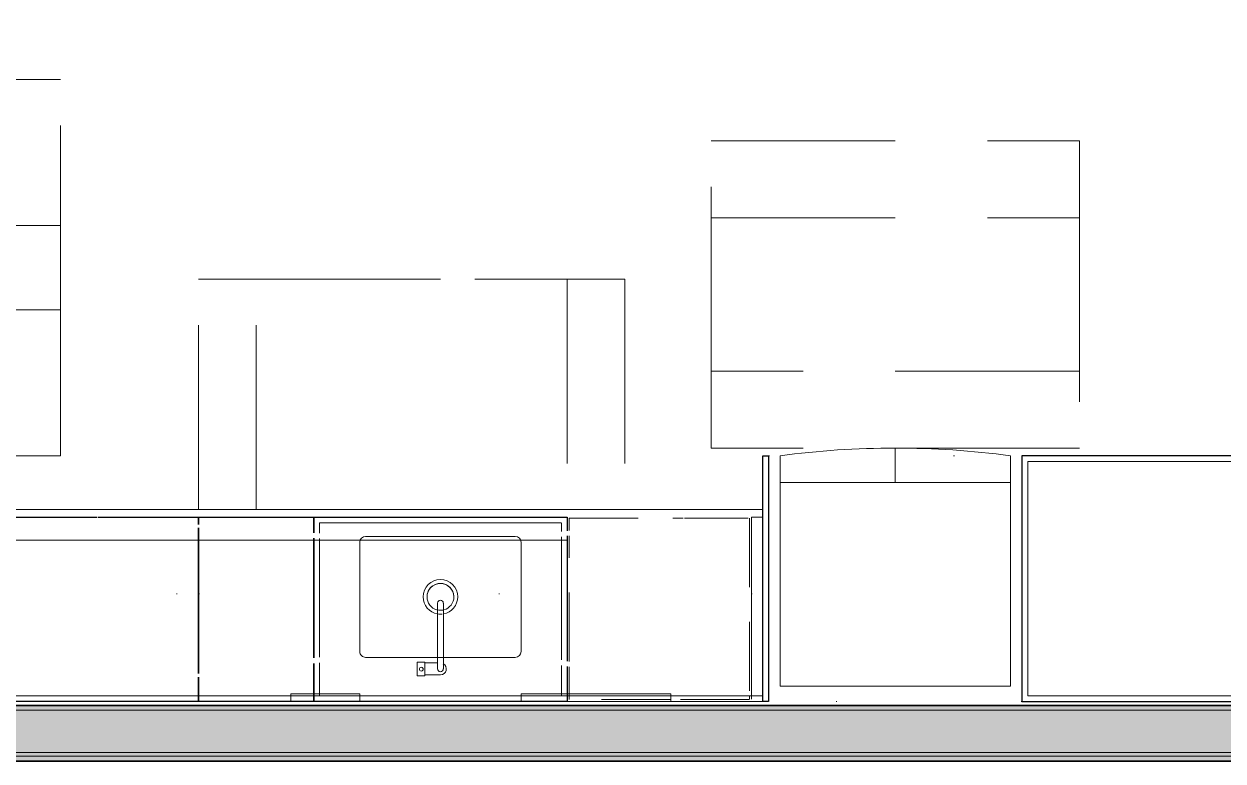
# Model space of a CAD drawing. Header units: inches. Extents: x 6 to 8416, y -388 to 6104.
# Drawn here: x 6130.8 to 6287, y 1568.9 to 1664.9 of the extents above; entities that cross this region are included whole.
import ezdxf

# ---------------------------------------------------------------- set-up
doc = ezdxf.new("R2010")
doc.units = ezdxf.units.IN
doc.header["$MEASUREMENT"] = 0
for name, pattern in [('Dash 1_16_', [48, 24, -24]), ('Dot 1_16_', [24, 0, -24]), ('Hidden 1_16_', [36, 24, -12]), ('Hidden 3_16_', [13.5, 9, -4.5])]:
    doc.linetypes.add(name, pattern=pattern)
for name, color, linetype, lineweight in [('A-GENM', 13, 'Continuous', 18), ('A-ROOM', 32, 'Continuous', 13), ('A-WALL', 113, 'Continuous', 25), ('A-WALL-PATT', 111, 'Continuous', 35), ('I-WALL', 2, 'Continuous', 25), ('P-SANR-FIXT', 6, 'Continuous', 18), ('Q-CASE', 31, 'Continuous', 18), ('Q-SPCQ', 91, 'Continuous', 18), ('Q-SPCQ-HDLN', 91, 'Hidden 3_16_', 9)]:
    doc.layers.add(name, color=color, linetype=linetype, lineweight=lineweight)

# ---------------------------------------------------------------- blocks, each defined once
blk = doc.blocks.new('GM KT - Type B_S3_revised- AM - Non-Recessed at Pantry - 30_-V906-LEVEL 3 - PLAN Copy 1 Copy 1')
at = {"layer": 'A-GENM', "lineweight": 9}
for p, q in [((-108, 0), (-120, 0)), ((-120, 0), (-120, -0.75)), ((-120, 0), (-108, 0)), ((-120, -0.75), (-120, 0)), ((-108, 0), (-120, 0)), ((-120, 0), (-108, 0)), ((-120, 0), (-120, -0.75)), ((-120, 0), (-120, -0.75)), ((-120, -0.75), (-120, -25)), ((-120, -25), (-120, -0.75)), ((-108, -0.75), (-120, -0.75)), ((-120, -0.75), (-108, -0.75)), ((-88.5, 0), (-108, 0)), ((-108, 0), (-88.5, 0)), ((-88.5, 0), (-108, 0)), ((-108, 0), (-88.5, 0)), ((-88.5, -0.75), (-108, -0.75)), ((-108, -0.75), (-88.5, -0.75)), ((-67.5, 0), (-88.5, 0)), ((-88.5, 0), (-67.5, 0)), ((-67.5, 0), (-88.5, 0)), ((-88.5, 0), (-67.5, 0)), ((-67.5, -0.75), (-88.5, -0.75)), ((-88.5, -0.75), (-67.5, -0.75)), ((-58.5, 0), (-67.5, 0)), ((-67.5, 0), (-58.5, 0)), ((-58.5, 0), (-67.5, 0)), ((-67.5, 0), (-58.5, 0)), ((-58.5, -0.75), (-67.5, -0.75)), ((-67.5, -0.75), (-58.5, -0.75)), ((-19.5, 0), (-58.5, 0)), ((-58.5, 0), (-19.5, 0)), ((22.5, 0), (-58.5, 0)), ((-58.5, 0), (22.5, 0)), ((22.5, -0.75), (-58.5, -0.75)), ((-58.5, -0.75), (22.5, -0.75)), ((-19.5, -0.75), (-19.5, 0)), ((-19.5, 0), (-19.5, -0.75)), ((-19.5, -25), (-19.5, -0.75)), ((-19.5, -0.75), (-19.5, -25)), ((22.5, 0), (10.5, 0)), ((10.5, 0), (10.5, -0.75)), ((10.5, 0), (22.5, 0)), ((10.5, -0.75), (10.5, 0)), ((10.5, -0.75), (10.5, -25)), ((10.5, -25), (10.5, -0.75)), ((27, 0), (22.5, 0)), ((22.5, 0), (27, 0)), ((27, 0), (22.5, 0)), ((22.5, 0), (27, 0)), ((27, -0.75), (22.5, -0.75)), ((22.5, -0.75), (27, -0.75)), ((27, -0.75), (27, 0)), ((27, 0), (27, -0.75)), ((27, -0.75), (27, 0)), ((27, 0), (27, -0.75)), ((27, -1), (27, -0.75)), ((27, -0.75), (27, -1)), ((27, -22.5), (27, -1)), ((27, -1), (27, -22.5)), ((-87.75, -5.75), (-78.38, -5.75)), ((-78.38, -5.75), (-87.75, -5.75)), ((-78.38, -5.75), (-77.69, -5.75)), ((-77.69, -5.75), (-78.38, -5.75)), ((-77.62, -5.75), (-68.25, -5.75)), ((-68.25, -5.75), (-77.62, -5.75)), ((-88.5, -20.75), (-88.5, -6.5)), ((-88.5, -6.5), (-88.5, -20.75)), ((-67.5, -6.5), (-67.5, -20.75)), ((-67.5, -20.75), (-67.5, -6.5)), ((-68.25, -21.5), (-87.75, -21.5)), ((-87.75, -21.5), (-68.25, -21.5)), ((27, -25), (27, -22.5)), ((27, -22.5), (27, -25)), ((-120, -25), (-19.5, -25)), ((-19.5, -25), (-120, -25)), ((10.5, -25), (26, -25)), ((26, -25), (10.5, -25)), ((26, -25), (27, -25)), ((27, -25), (26, -25))]:
    blk.add_line(p, q, dxfattribs=at)
for centre, start, end in [((-87.75, -6.5), 90, 180), ((-87.75, -6.5), 90, 180), ((-68.25, -6.5), 360, 90), ((-68.25, -6.5), 360, 90), ((-87.75, -20.75), 180, 270), ((-87.75, -20.75), 180, 270), ((-68.25, -20.75), 270, 360), ((-68.25, -20.75), 270, 360)]:
    blk.add_arc(centre, 0.75, start, end, dxfattribs=at)
blk = doc.blocks.new('CW - LW - 4 Drawers - AM - 15_ W x 24_ D x H - 6_ Top Drawer-V907-LEVEL 3 - PLAN Copy 1 Copy 1')
at = {"layer": 'Q-CASE', "lineweight": 9}
for p, q in [((-21.76, 0), (-21.76, -0.75)), ((-21.76, -0.75), (-21.76, 0)), ((-21.76, 0), (-18.76, 0)), ((-18.76, 0), (-21.76, 0)), ((-18.76, 0), (-6.76, 0)), ((-6.76, 0), (-18.76, 0)), ((-6.76, 0), (-6.76, -0.75)), ((-6.76, -0.75), (-6.76, 0)), ((-21.76, 0), (-21.76, -0.75)), ((-21.76, -0.75), (-21.76, 0)), ((-21.76, 0), (-18.76, 0)), ((-18.76, 0), (-21.76, 0)), ((-21.76, -0.75), (-21.76, -1)), ((-21.76, -1), (-21.76, -0.75)), ((-21.76, -0.75), (-21.76, -1)), ((-21.76, -1), (-21.76, -0.75)), ((-21.76, -1), (-21.76, -4.95)), ((-21.76, -4.95), (-21.76, -1)), ((-21.76, -1), (-21.76, -4.95)), ((-21.76, -4.95), (-21.76, -1)), ((-18.76, 0), (-6.76, 0)), ((-6.76, 0), (-18.76, 0)), ((-6.76, 0), (-6.76, -0.75)), ((-6.76, -0.75), (-6.76, 0)), ((-6.76, -0.75), (-6.76, -3.18)), ((-6.76, -3.18), (-6.76, -0.75)), ((-6.76, -0.75), (-6.76, -3.18)), ((-6.76, -3.18), (-6.76, -0.75)), ((-6.76, -3.66), (-6.76, -21)), ((-6.76, -21), (-6.76, -3.66)), ((-6.76, -3.66), (-6.76, -22.61)), ((-6.76, -22.61), (-6.76, -3.66)), ((-21.76, -5.69), (-21.76, -21)), ((-21.76, -21), (-21.76, -5.69)), ((-21.76, -5.69), (-21.76, -21.28)), ((-21.76, -21.28), (-21.76, -5.69)), ((-6.76, -21), (-21.76, -21)), ((-6.76, -21), (-21.76, -21)), ((-21.76, -21.98), (-21.76, -24)), ((-21.76, -24), (-21.76, -21.98)), ((-6.76, -23.06), (-6.76, -24)), ((-6.76, -24), (-6.76, -23.06)), ((-6.76, -24), (-21.76, -24)), ((-6.76, -24), (-21.76, -24)), ((-21.76, -24), (-6.76, -24))]:
    blk.add_line(p, q, dxfattribs=at)
at = {"layer": 'Q-CASE', "lineweight": 25}
for p, q in [((-21.76, -0.75), (-21.76, 0)), ((-21.76, 0), (-18.76, 0)), ((-21.76, -1), (-21.76, -0.75)), ((-21.76, -4.95), (-21.76, -1)), ((-18.76, 0), (-6.76, 0)), ((-6.76, 0), (-6.76, -0.75)), ((-6.76, -0.75), (-6.76, -3.18)), ((-6.76, -3.66), (-6.76, -22.61)), ((-21.76, -21.28), (-21.76, -5.69)), ((-21.76, -24), (-21.76, -21.98)), ((-6.76, -23.06), (-6.76, -24)), ((-6.76, -24), (-21.76, -24))]:
    blk.add_line(p, q, dxfattribs=at)
blk = doc.blocks.new('CW - LW - Double Doors _ Apron - AM - 33_ W x 24_ D x H - 6_ Apron-V908-LEVEL 3 - PLAN Copy 1 Copy 1')
at = {"layer": 'Q-CASE', "lineweight": 9}
for p, q in [((-15.76, 0), (-15.76, -0.75)), ((-15.76, -0.75), (-15.76, 0)), ((-15.76, 0), (-9.76, 0)), ((-9.76, 0), (-15.76, 0)), ((-9.76, 0), (11.24, 0)), ((11.24, 0), (-9.76, 0)), ((11.24, 0), (17.24, 0)), ((17.24, 0), (11.24, 0)), ((17.24, 0), (17.24, -0.75)), ((17.24, -0.75), (17.24, 0)), ((-15.76, 0), (-15.76, -0.75)), ((-15.76, -0.75), (-15.76, 0)), ((-15.76, 0), (-9.76, 0)), ((-9.76, 0), (-15.76, 0)), ((-15.76, -0.75), (-15.76, -1)), ((-15.76, -1), (-15.76, -0.75)), ((-15.76, -0.75), (-15.76, -1)), ((-15.76, -1), (-15.76, -0.75)), ((-15.76, -1), (-15.76, -4.55)), ((-15.76, -4.55), (-15.76, -1)), ((-15.76, -1), (-15.76, -4.55)), ((-15.76, -4.55), (-15.76, -1)), ((-15.01, -0.75), (-9.76, -0.75)), ((-15.01, -1), (-15.01, -0.75)), ((-9.76, -0.75), (-15.01, -0.75)), ((-15.01, -0.75), (-15.01, -1)), ((-15.01, -4.68), (-15.01, -1)), ((-15.01, -1), (-15.01, -4.68)), ((-9.76, 0), (11.24, 0)), ((11.24, 0), (-9.76, 0)), ((-9.76, -0.75), (11.24, -0.75)), ((11.24, -0.75), (-9.76, -0.75)), ((11.24, 0), (17.24, 0)), ((17.24, 0), (11.24, 0)), ((11.24, -0.75), (16.49, -0.75)), ((16.49, -0.75), (11.24, -0.75)), ((16.49, -0.75), (16.49, -1)), ((16.49, -1), (16.49, -0.75)), ((16.49, -1), (16.49, -5.04)), ((16.49, -5.04), (16.49, -1)), ((17.24, 0), (17.24, -0.75)), ((17.24, -0.75), (17.24, 0)), ((17.24, -0.75), (17.24, -1)), ((17.24, -1), (17.24, -0.75)), ((17.24, -0.75), (17.24, -1)), ((17.24, -1), (17.24, -0.75)), ((17.24, -1), (17.24, -4.95)), ((17.24, -4.95), (17.24, -1)), ((17.24, -1), (17.24, -4.95)), ((17.24, -4.95), (17.24, -1)), ((-15.76, -5.26), (-15.76, -21.56)), ((-15.76, -21.56), (-15.76, -5.26)), ((-15.76, -5.26), (-15.76, -21)), ((-15.76, -21), (-15.76, -5.26)), ((-15.01, -21.46), (-15.01, -5.42)), ((-15.01, -5.42), (-15.01, -21.46)), ((16.49, -5.79), (16.49, -21.21)), ((16.49, -21.21), (16.49, -5.79)), ((17.24, -5.69), (17.24, -21.28)), ((17.24, -21.28), (17.24, -5.69)), ((17.24, -5.69), (17.24, -21)), ((17.24, -21), (17.24, -5.69)), ((-9.71, -21), (-15.67, -21)), ((-9.71, -21), (-15.67, -21)), ((11.19, -21), (-9.71, -21)), ((11.19, -21), (-9.71, -21)), ((17.14, -21), (11.19, -21)), ((17.14, -21), (11.19, -21)), ((-15.76, -22.23), (-15.76, -24)), ((-15.76, -24), (-15.76, -22.23)), ((-15.01, -23.22), (-15.01, -22.15)), ((-15.01, -22.15), (-15.01, -23.22)), ((16.49, -23.25), (-15.01, -23.25)), ((-15.01, -23.25), (16.49, -23.25)), ((16.49, -21.93), (16.49, -23.25)), ((16.49, -23.25), (16.49, -21.93)), ((17.24, -21.98), (17.24, -24)), ((17.24, -24), (17.24, -21.98)), ((17.24, -24), (-15.76, -24)), ((17.24, -24), (-15.76, -24)), ((-15.76, -24), (17.24, -24))]:
    blk.add_line(p, q, dxfattribs=at)
at = {"layer": 'Q-CASE', "lineweight": 25}
for p, q in [((-15.76, -0.75), (-15.76, 0)), ((-15.76, 0), (-9.76, 0)), ((-15.76, -1), (-15.76, -0.75)), ((-15.76, -4.55), (-15.76, -1)), ((-9.76, 0), (11.24, 0)), ((11.24, 0), (17.24, 0)), ((17.24, 0), (17.24, -0.75)), ((17.24, -0.75), (17.24, -1)), ((17.24, -1), (17.24, -4.95)), ((-15.76, -21.56), (-15.76, -5.26)), ((17.24, -5.69), (17.24, -21.28)), ((-15.76, -24), (-15.76, -22.23)), ((17.24, -21.98), (17.24, -24)), ((17.24, -24), (-15.76, -24))]:
    blk.add_line(p, q, dxfattribs=at)
blk = doc.blocks.new('CW - LW - Filler - Toe Kick - AM - 1 1_2_ W x 24_ D x H-V909-LEVEL 3 - PLAN Copy 1 Copy 1')
at = {"layer": 'Q-CASE', "lineweight": 9}
for p, q in [((18.24, 0), (18.24, -0.75)), ((18.24, -0.75), (18.24, 0)), ((18.24, 0), (19.74, 0)), ((19.74, 0), (18.24, 0)), ((18.24, 0), (19.74, 0)), ((18.24, -0.75), (18.24, -24)), ((18.24, -24), (18.24, -0.75)), ((19.74, -0.31), (19.74, -0.75)), ((19.74, -0.75), (19.74, -0.31)), ((19.74, -0.31), (19.74, -0.75)), ((19.74, -0.75), (19.74, -24)), ((19.74, -24), (19.74, -0.75)), ((19.74, -0.75), (19.74, -24)), ((18.24, -24), (19.74, -24)), ((19.74, -24), (18.24, -24)), ((18.24, -24), (19.74, -24)), ((18.24, -24), (19.74, -24))]:
    blk.add_line(p, q, dxfattribs=at)
blk = doc.blocks.new('CW - LW - Filler - AM - 0 3_4_ W x 32_ D x H-V198-LEVEL 3 - PLAN Copy 1 Copy 1')
at = {"layer": 'Q-CASE', "lineweight": 9}
for p, q in [((18.61, 0), (18.61, -32)), ((19.36, 0), (18.61, 0)), ((18.61, 0), (18.61, -32)), ((19.36, 0), (18.61, 0)), ((18.61, -32), (18.61, 0)), ((18.61, 0), (19.36, 0)), ((19.36, -0.75), (19.36, 0)), ((19.36, -32), (19.36, 0)), ((19.36, 0), (19.36, -0.75)), ((19.36, -24), (19.36, -0.75)), ((19.36, -0.75), (19.36, -24)), ((19.36, -25), (19.36, -24)), ((19.36, -24), (19.36, -25)), ((19.36, -32), (19.36, -25)), ((19.36, -25), (19.36, -32)), ((19.36, -32), (18.61, -32)), ((18.61, -32), (19.36, -32)), ((19.36, -32), (18.61, -32)), ((18.61, -32), (19.36, -32))]:
    blk.add_line(p, q, dxfattribs=at)
at = {"layer": 'Q-CASE', "lineweight": 25}
for p, q in [((18.61, -32), (18.61, 0)), ((18.61, 0), (19.36, 0)), ((19.36, 0), (19.36, -32)), ((19.36, -32), (18.61, -32))]:
    blk.add_line(p, q, dxfattribs=at)
blk = doc.blocks.new('CW - UP - Double Doors - AM - 33_ W x 32_ D x H-2223676-LEVEL 3 - PLAN Copy 1 Copy 1')
at = {"layer": 'Q-CASE', "linetype": 'Dot 1_16_', "lineweight": 9}
for p, q in [((-14.26, 0), (18.74, 0)), ((18.74, -32), (-14.26, -32))]:
    blk.add_line(p, q, dxfattribs=at)
blk = doc.blocks.new('CW - UP - Single Door - AM - 15_ W x 14_ D x H-5099638-LEVEL 3 - PLAN Copy 1 Copy 1')
at = {"layer": 'Q-CASE', "linetype": 'Dot 1_16_', "lineweight": 9}
for p, q in [((3.74, 0), (18.74, 0)), ((18.74, -14), (3.74, -14))]:
    blk.add_line(p, q, dxfattribs=at)
blk = doc.blocks.new('CW - UP - Single Door - AM - 24_ W x 14_ D x H-5099649-LEVEL 3 - PLAN Copy 1 Copy 1')
at = {"layer": 'Q-CASE', "linetype": 'Dot 1_16_', "lineweight": 9}
for p, q in [((-5.26, 0), (18.74, 0)), ((18.74, -14), (-5.26, -14))]:
    blk.add_line(p, q, dxfattribs=at)
blk = doc.blocks.new('CW - UP - Filler - AM - 1 1_2_ W x 14_ D x H-2223693-LEVEL 3 - PLAN Copy 1 Copy 1')
at = {"layer": 'Q-CASE', "linetype": 'Dot 1_16_', "lineweight": 9}
for p, q in [((17.49, 0), (18.99, 0)), ((18.99, -14), (17.49, -14))]:
    blk.add_line(p, q, dxfattribs=at)
blk = doc.blocks.new('PL KT Sink-Single Bowl-Unit-AM - Under Mnt_ Cntr_Cntr_ 21_ L x 15 3_4_ W x 7 1_2_ D-V910-LEVEL 3 - PLAN Copy 1 Copy 1')
at = {"layer": 'P-SANR-FIXT', "lineweight": 9}
for radius, start, end in [(2.25, 99.683453, 180), (2.25, 99.683453, 180), (2.25, 80.316547, 96.1813645), (2.25, 90, 96.1813645), (2.25, 80.316547, 90), (2.25, 360, 80.316547), (2.25, 0, 80.316547), (1.75, 105, 180), (1.75, 105, 180), (1.75, 77.5498462, 99.5645611), (1.75, 90, 99.5645611), (1.75, 77.5498462, 90), (1.75, 0, 75), (1.75, 0, 75), (2.25, 180, 360), (2.25, 180, 360), (1.75, 180, 0), (1.75, 180, 194.3327062), (1.75, 194.3327062, 195), (1.75, 195, 345), (1.75, 345, 345.6672938), (1.75, 345.6672938, 360)]:
    blk.add_arc((0, -1.90625), radius, start, end, dxfattribs=at)
blk = doc.blocks.new('GM Outlet Zone-AM - GM Outlet Zone-AM-V911-LEVEL 3 - PLAN Copy 1 Copy 1')
at = {"layer": 'A-GENM', "linetype": 'Dash 1_16_', "lineweight": 9}
for p, q in [((-9.75, 0), (9.75, 0)), ((9.75, 0), (-9.75, 0)), ((-9.75, -0.75), (-9.75, 0)), ((-9.75, 0), (-9.75, -1)), ((-9.75, -1), (-9.75, -0.75)), ((-9.75, -1), (9.75, -1)), ((9.75, -1), (-9.75, -1)), ((9.75, 0), (9.75, -0.75)), ((9.75, 0), (9.75, -1)), ((9.75, -0.75), (9.75, -1))]:
    blk.add_line(p, q, dxfattribs=at)
blk = doc.blocks.new('GM Outlet Zone-AM - GM Outlet Zone-AM-V912-LEVEL 3 - PLAN Copy 1 Copy 1')
at = {"layer": 'A-GENM', "linetype": 'Dash 1_16_', "lineweight": 9}
for p, q in [((-4.5, 0), (4.5, 0)), ((4.5, 0), (-4.5, 0)), ((-4.5, -0.75), (-4.5, 0)), ((-4.5, 0), (-4.5, -1)), ((-4.5, -1), (-4.5, -0.75)), ((-4.5, -1), (4.5, -1)), ((4.5, -1), (-4.5, -1)), ((4.5, 0), (4.5, -0.75)), ((4.5, 0), (4.5, -1)), ((4.5, -0.75), (4.5, -1))]:
    blk.add_line(p, q, dxfattribs=at)
blk = doc.blocks.new('CW - FL - Single UP _ LW Doors - AM - 30_ W x 32_ D x H-V208-LEVEL 3 - PLAN Copy 1 Copy 1')
at = {"layer": 'Q-CASE', "lineweight": 9}
for p, q in [((-5.26, 0), (-5.26, -32)), ((24.74, 0), (-5.26, 0)), ((-5.26, 0), (-5.26, -32)), ((24.74, 0), (-5.26, 0)), ((-5.26, 0), (24.74, 0)), ((23.99, -0.75), (-4.51, -0.75)), ((-4.51, -0.75), (-4.51, -31.25)), ((-4.51, -0.75), (23.99, -0.75)), ((-4.51, -31.25), (-4.51, -0.75)), ((23.99, -31.25), (23.99, -0.75)), ((23.99, -0.75), (23.99, -31.25)), ((24.74, -32), (24.74, 0)), ((24.74, -32), (24.74, 0)), ((24.74, -32), (24.74, 0)), ((24.74, -32), (24.74, -29)), ((24.74, -32), (-5.26, -32)), ((-5.26, -32), (24.74, -32)), ((-5.26, -32), (24.74, -32)), ((-4.51, -31.25), (23.99, -31.25)), ((23.99, -31.25), (-4.51, -31.25))]:
    blk.add_line(p, q, dxfattribs=at)
at = {"layer": 'Q-CASE', "lineweight": 25}
for p, q in [((24.74, 0), (-5.26, 0)), ((-5.26, 0), (-5.26, -32)), ((24.74, -32), (24.74, 0)), ((-5.26, -32), (24.74, -32))]:
    blk.add_line(p, q, dxfattribs=at)
blk = doc.blocks.new('CW - UP - Double Doors - AM - 33_ W x 14_ D x H-11109107-LEVEL 3 - PLAN Copy 1 Copy 1')
at = {"layer": 'Q-CASE', "linetype": 'Dot 1_16_', "lineweight": 9}
for p, q in [((-14.26, 0), (18.74, 0)), ((18.74, -14), (-14.26, -14))]:
    blk.add_line(p, q, dxfattribs=at)
blk = doc.blocks.new('CW - UP - Double Doors - AM - 27_ W x 14_ D x H-13483682-LEVEL 3 - PLAN Copy 1 Copy 1')
at = {"layer": 'Q-CASE', "linetype": 'Dot 1_16_', "lineweight": 9}
for p, q in [((-8.26, 0), (18.74, 0)), ((18.74, -14), (-8.26, -14))]:
    blk.add_line(p, q, dxfattribs=at)
blk = doc.blocks.new('CW - LW - Double Doors _ Single Drawer - AM - 27_ W x 24_ D x H - 6_ Top Drawer-8030880-LEVEL 3 - PLAN Copy 1 Copy 1')
at = {"layer": 'Q-CASE', "lineweight": 9}
for p, q in [((-8.26, 0), (-8.26, -0.75)), ((-8.26, -0.75), (-8.26, 0)), ((-8.26, 0), (18.74, 0)), ((18.74, 0), (-8.26, 0)), ((-8.26, 0), (-8.26, -0.75)), ((-8.26, -0.75), (-8.26, 0)), ((-8.26, 0), (18.74, 0)), ((18.74, 0), (-8.26, 0)), ((18.74, 0), (18.74, -0.75)), ((18.74, -0.75), (18.74, 0)), ((18.74, 0), (18.74, -0.75)), ((18.74, -0.75), (18.74, 0)), ((-8.26, -0.75), (-8.26, -3.18)), ((-8.26, -3.18), (-8.26, -0.75)), ((-8.26, -0.75), (-8.26, -3.18)), ((-8.26, -3.18), (-8.26, -0.75)), ((18.74, -0.75), (18.74, -24)), ((18.74, -24), (18.74, -0.75)), ((18.74, -0.75), (18.74, -21)), ((18.74, -21), (18.74, -0.75)), ((-8.26, -3.66), (-8.26, -22.61)), ((-8.26, -22.61), (-8.26, -3.66)), ((-8.26, -3.66), (-8.26, -21)), ((-8.26, -21), (-8.26, -3.66)), ((18.74, -21), (-8.26, -21)), ((18.74, -21), (-8.26, -21)), ((-8.26, -23.06), (-8.26, -24)), ((-8.26, -24), (-8.26, -23.06)), ((4.81, -24), (-8.26, -24)), ((4.81, -24), (-8.26, -24)), ((-8.26, -24), (4.81, -24)), ((18.74, -24), (4.97, -24)), ((18.74, -24), (4.97, -24)), ((4.97, -24), (18.74, -24))]:
    blk.add_line(p, q, dxfattribs=at)
at = {"layer": 'Q-CASE', "lineweight": 25}
for p, q in [((-8.26, 0), (18.74, 0)), ((-8.26, -0.75), (-8.26, 0)), ((-8.26, -3.18), (-8.26, -0.75)), ((18.74, 0), (18.74, -0.75)), ((18.74, -0.75), (18.74, -24)), ((-8.26, -22.61), (-8.26, -3.66)), ((-8.26, -24), (-8.26, -23.06)), ((4.81, -24), (-8.26, -24)), ((18.74, -24), (4.97, -24))]:
    blk.add_line(p, q, dxfattribs=at)
blk = doc.blocks.new('z Nested-Clearance-Rectangle-AM - Clearance-2223516-LEVEL 3 - PLAN Copy 1 Copy 1')
at = {"layer": 'A-GENM', "linetype": 'Hidden 1_16_', "lineweight": 9}
for p, q in [((15, 48), (-15, 48)), ((-15, 48), (-15, 0)), ((15, 0), (15, 48)), ((-15, 0), (15, 0))]:
    blk.add_line(p, q, dxfattribs=at)
blk = doc.blocks.new('z Nested-Clearance-Rectangle-AM - Clearance-1978794-LEVEL 3 - PLAN Copy 1 Copy 1')
at = {"layer": 'A-GENM', "linetype": 'Hidden 1_16_', "lineweight": 9}
for p, q in [((-15, -48), (-15, 0)), ((-15, 0), (15, 0)), ((15, 0), (15, -48)), ((15, -48), (-15, -48))]:
    blk.add_line(p, q, dxfattribs=at)
blk = doc.blocks.new('z Nested-Dishwasher-AM - DW-V716-LEVEL 3 - PLAN Copy 1 Copy 1')
at = {"layer": 'Q-SPCQ-HDLN'}
for p, q in [((-11.75, -0.25), (-1.5, -0.25)), ((-11.75, -0.75), (-11.75, -0.36)), ((-11.75, -23.87), (-11.75, -0.75)), ((-1.5, -0.25), (11.75, -0.25)), ((11.75, -0.25), (11.75, -0.75)), ((11.75, -0.75), (11.75, -1)), ((11.75, -1), (11.75, -4.5)), ((11.75, -5.21), (11.75, -21.59)), ((11.75, -22.26), (11.75, -23.87)), ((-3.27, -23.87), (-11.58, -23.87)), ((11.75, -23.87), (-3.13, -23.87))]:
    blk.add_line(p, q, dxfattribs=at)
blk = doc.blocks.new('z Nested-Refrigerator-French Door-AM - z Nested-Refrigerator-French Door-AM-17862082-LEVEL 3 - PLAN Copy 1 Copy 1')
at = {"layer": 'Q-SPCQ'}
for p, q in [((-14.8125, 0), (-14.8125, -30)), ((15.1875, 0), (-14.8125, 0)), ((15.1875, -30), (15.1875, 0)), ((-14.8125, -26.5), (15.1875, -26.5)), ((0.1875, -26.5), (0.1875, -31))]:
    blk.add_line(p, q, dxfattribs=at)
for start, end in [(262.37185, 270), (270, 277.62815)]:
    blk.add_arc((0.1875, 82), 113, start, end, dxfattribs=at)
blk = doc.blocks.new('z Nested-Clearance-Plumbing-AM - Clearance-2223332-LEVEL 3 - PLAN Copy 1 Copy 1')
at = {"layer": 'A-GENM', "linetype": 'Hidden 1_16_', "lineweight": 9}
for p, q in [((-15, -48), (-15, 0)), ((-15, 0), (15, 0)), ((15, 0), (15, -48)), ((15, -48), (-15, -48))]:
    blk.add_line(p, q, dxfattribs=at)
blk = doc.blocks.new('z Nested-Faucet-Gooseneck-AM - z Nested-Faucet-Gooseneck-AM-2223697-LEVEL 3 - PLAN Copy 1 Copy 1')
at = {"layer": 'P-SANR-FIXT', "lineweight": 9}
for p, q in [((2.05, 0.77), (0, 0.77)), ((3.02, 0.89), (2.05, 0.89)), ((2.05, 0.89), (2.05, 0.77)), ((2.05, 0.77), (2.05, -0.77)), ((3.02, -0.89), (3.02, 0.89)), ((-0.38, -0.67), (-0.38, 0)), ((-0.38, -0.67), (-0.38, -8.57)), ((0.38, -0.77), (0.38, 0)), ((0.38, -8.57), (0.38, -0.77)), ((0.38, -0.77), (2.05, -0.77)), ((2.05, -0.77), (2.05, -0.89)), ((2.05, -0.89), (3.02, -0.89))]:
    blk.add_line(p, q, dxfattribs=at)
blk.add_circle((2.5, 0.04), 0.25, dxfattribs=at)
for centre, radius, start, end in [((0, 0), 0.769, 90, 240.7181), ((0, 0), 0.376, 0, 180), ((0, -8.57), 0.376, 180, 360)]:
    blk.add_arc(centre, radius, start, end, dxfattribs=at)

msp = doc.modelspace()

# ---------------------------------------------------------------- hatches: boundary and pattern name
at = {"layer": 'A-WALL-PATT'}
h = msp.add_hatch(color=10, dxfattribs=at)
h.paths.add_polyline_path([(7615.29803685, 1575.56077679), (7653.66533733, 1575.56077679), (7653.66533733, 1576.18577679), (7160.10283733, 1576.18577679), (7160.10283733, 1575.56077679), (7598.42678685, 1575.56077679)])
h.paths.add_polyline_path([(7657.16533733, 1575.56077679), (7659.79033733, 1575.56077679), (7659.79033733, 1576.18577679), (7657.16533733, 1576.18577679)])
h.paths.add_polyline_path([(7124.10283733, 1575.56077679), (7124.10283733, 1576.18577679), (6928.04033733, 1576.18577679), (6928.04033733, 1575.56077679), (7109.16053685, 1575.56077679)])
h.paths.add_polyline_path([(6916.04033733, 1575.56077679), (6916.04033733, 1576.18577679), (6716.60283733, 1576.18577679), (6716.60283733, 1575.56077679), (6906.70553685, 1575.56077679)])
h.paths.add_polyline_path([(6670.50803685, 1575.56077679), (6680.60283733, 1575.56077679), (6680.60283733, 1576.18577679), (6566.04033733, 1576.18577679), (6566.04033733, 1575.56077679), (6636.76553685, 1575.56077679)])
h.paths.add_polyline_path([(6554.04033733, 1575.56077679), (6554.04033733, 1576.18577679), (6551.97783733, 1576.18577679), (6551.97783733, 1575.56077679), (6552.40928685, 1575.56077679)])
h.paths.add_polyline_path([(6548.47783733, 1575.56077679), (6548.47783733, 1576.18577679), (6054.91533733, 1576.18577679), (6054.91533733, 1575.56077679), (6535.53803685, 1575.56077679)])
h.paths.add_polyline_path([(6018.91533733, 1575.56077679), (6018.91533733, 1576.18577679), (5823.29033733, 1576.18577679), (5823.29033733, 1575.56077679), (5894.43053685, 1575.56077679)])
h.paths.add_polyline_path([(5810.07428685, 1575.56077679), (5810.79033733, 1575.56077679), (5810.79033733, 1576.18577679), (5537.91533733, 1576.18577679), (5537.91533733, 1575.56077679), (5793.20303685, 1575.56077679)])
h.paths.add_polyline_path([(5448.79033733, 1575.56077679), (5501.91533733, 1575.56077679), (5501.91533733, 1576.18577679), (5448.16533733, 1576.18577679), (5448.16533733, 1575.56077679)])
at = {"layer": 'A-WALL-PATT', "lineweight": 25}
h = msp.add_hatch(color=10, dxfattribs=at)
h.paths.add_polyline_path([(7649.04053685, 1568.93577679), (7649.79033733, 1568.93577679), (7649.79033733, 1569.56077679), (7160.10283733, 1569.56077679), (7160.10283733, 1568.93577679), (7615.29803685, 1568.93577679)])
h.paths.add_polyline_path([(7666.41533733, 1568.93577679), (7666.41533733, 1569.56077679), (7656.41533733, 1569.56077679), (7656.41533733, 1568.93577679), (7665.91178685, 1568.93577679)])
h.paths.add_polyline_path([(7124.10283733, 1568.93577679), (7124.10283733, 1569.56077679), (6716.60283733, 1569.56077679), (6716.60283733, 1568.93577679), (7109.16053685, 1568.93577679)])
h.paths.add_polyline_path([(6670.50803685, 1568.93577679), (6680.60283733, 1568.93577679), (6680.60283733, 1569.56077679), (6054.91533733, 1569.56077679), (6054.91533733, 1568.93577679), (6636.76553685, 1568.93577679)])
h.paths.add_polyline_path([(6018.91533733, 1568.93577679), (6018.91533733, 1569.56077679), (5537.91533733, 1569.56077679), (5537.91533733, 1568.93577679), (5894.43053685, 1568.93577679)])
h.paths.add_polyline_path([(5501.91533733, 1568.93577679), (5501.91533733, 1569.56077679), (5454.79033733, 1569.56077679), (5454.79033733, 1568.93577679), (5489.52053685, 1568.93577679)])
at = {"layer": 'I-WALL'}
h = msp.add_hatch(color=10, dxfattribs=at)
h.paths.add_polyline_path([(7655.79033733, 1570.06077679), (7665.29033733, 1570.06077679), (7665.29033733, 1575.56077679), (7160.10283733, 1575.56077679), (7160.10283733, 1570.06077679), (7650.29033733, 1570.06077679)])
h.paths.add_polyline_path([(7124.10283733, 1570.06077679), (7124.10283733, 1575.56077679), (6716.60283733, 1575.56077679), (6716.60283733, 1570.06077679), (7109.16053685, 1570.06077679)])
h.paths.add_polyline_path([(6670.50803685, 1570.06077679), (6680.60283733, 1570.06077679), (6680.60283733, 1575.56077679), (6054.91533733, 1575.56077679), (6054.91533733, 1570.06077679), (6636.76553685, 1570.06077679)])
h.paths.add_polyline_path([(6018.91533733, 1570.06077679), (6018.91533733, 1575.56077679), (5537.91533733, 1575.56077679), (5537.91533733, 1570.06077679), (5894.43053685, 1570.06077679)])
h.paths.add_polyline_path([(5489.52053685, 1570.06077679), (5501.91533733, 1570.06077679), (5501.91533733, 1575.56077679), (5448.79033733, 1575.56077679), (5448.79033733, 1570.06077679), (5455.77803685, 1570.06077679)])
h = msp.add_hatch(color=10, dxfattribs=at)
h.paths.add_polyline_path([(7665.79033733, 1569.56077679), (7665.79033733, 1570.06077679), (7655.79033733, 1570.06077679), (7655.79033733, 1569.56077679), (7656.41533733, 1569.56077679)])
h.paths.add_polyline_path([(7649.04053685, 1569.56077679), (7650.29033733, 1569.56077679), (7650.29033733, 1570.06077679), (7160.10283733, 1570.06077679), (7160.10283733, 1569.56077679), (7615.29803685, 1569.56077679)])
h.paths.add_polyline_path([(7124.10283733, 1569.56077679), (7124.10283733, 1570.06077679), (6716.60283733, 1570.06077679), (6716.60283733, 1569.56077679), (7109.16053685, 1569.56077679)])
h.paths.add_polyline_path([(6680.60283733, 1569.56077679), (6680.60283733, 1570.06077679), (6054.91533733, 1570.06077679), (6054.91533733, 1569.56077679), (6670.50803685, 1569.56077679)])
h.paths.add_polyline_path([(6018.91533733, 1569.56077679), (6018.91533733, 1570.06077679), (5537.91533733, 1570.06077679), (5537.91533733, 1569.56077679), (5894.43053685, 1569.56077679)])
h.paths.add_polyline_path([(5455.77803685, 1569.56077679), (5501.91533733, 1569.56077679), (5501.91533733, 1570.06077679), (5454.29033733, 1570.06077679), (5454.29033733, 1569.56077679), (5454.79033733, 1569.56077679)])

# ---------------------------------------------------------------- linework, layer by layer
at = {"layer": 'A-ROOM', "lineweight": 9, "flags": 128}
msp.add_lwpolyline([(5823.91533733, 1576.18577679), (6553.41533733, 1576.18577679), (6553.41533733, 1698.68577679), (6554.91533733, 1698.68577679), (6554.91533733, 1861.31077679), (5855.19658733, 1861.31077679), (5821.91533733, 1861.31077679), (5821.91533733, 1734.18577679), (5823.91533733, 1734.18577679)], close=True, dxfattribs=at)
msp.add_lwpolyline([(7649.16533733, 1568.93577679), (6922.04033733, 1568.93577679), (6676.66564332, 1568.93577679), (6671.79003134, 1568.93577679), (6560.04033733, 1568.93577679), (5817.04033733, 1568.93577679), (5455.41533733, 1568.93577679)], dxfattribs=at)
at = {"layer": 'A-WALL', "lineweight": 9}
for p, q in [((6548.47783733, 1575.56077679), (6054.91533733, 1575.56077679)), ((6680.60283733, 1570.06077679), (6054.91533733, 1570.06077679)), ((6680.60283733, 1569.56077679), (6054.91533733, 1569.56077679))]:
    msp.add_line(p, q, dxfattribs=at)
at = {"layer": 'I-WALL', "lineweight": 35}
for p, q in [((6547.85283733, 1576.18577679), (6054.91533733, 1576.18577679)), ((6054.91533733, 1568.93577679), (6680.60283733, 1568.93577679))]:
    msp.add_line(p, q, dxfattribs=at)

# ---------------------------------------------------------------- block references
at = {"layer": 'A-GENM', "linetype": 'Hidden 1_16_', "lineweight": 9}
for name, p, rotation in [('z Nested-Clearance-Rectangle-AM - Clearance-2223516-LEVEL 3 - PLAN Copy 1 Copy 1', (6087.54033733, 1642.68577679), 270.0000000000004), ('z Nested-Clearance-Rectangle-AM - Clearance-1978794-LEVEL 3 - PLAN Copy 1 Copy 1', (6268.29033733, 1634.68577679), 270.0000000000002), ('z Nested-Clearance-Rectangle-AM - Clearance-2223516-LEVEL 3 - PLAN Copy 1 Copy 1', (6087.54033733, 1623.68577679), 270.0000000000004), ('z Nested-Clearance-Rectangle-AM - Clearance-1978794-LEVEL 3 - PLAN Copy 1 Copy 1', (6268.29033733, 1624.68577679), 270.0000000000002), ('z Nested-Clearance-Rectangle-AM - Clearance-1978794-LEVEL 3 - PLAN Copy 1 Copy 1', (6201.54033733, 1616.68577679), 270.0000000000002), ('z Nested-Clearance-Plumbing-AM - Clearance-2223332-LEVEL 3 - PLAN Copy 1 Copy 1', (6209.04033733, 1616.68577679), 269.9999999999999)]:
    msp.add_blockref(name, p, dxfattribs=dict(at, rotation=rotation))
at = {"layer": 'A-GENM', "lineweight": 9, "rotation": 180}
msp.add_blockref('GM KT - Type B_S3_revised- AM - Non-Recessed at Pantry - 30_-V906-LEVEL 3 - PLAN Copy 1 Copy 1', (6107.04033733, 1576.68577679), dxfattribs=at)
at = {"layer": 'A-GENM', "rotation": 180}
for name, p in [('GM Outlet Zone-AM - GM Outlet Zone-AM-V912-LEVEL 3 - PLAN Copy 1 Copy 1', (6170.04033733, 1576.68577679)), ('GM Outlet Zone-AM - GM Outlet Zone-AM-V911-LEVEL 3 - PLAN Copy 1 Copy 1', (6205.29033733, 1576.68577679))]:
    msp.add_blockref(name, p, dxfattribs=at)
at = {"layer": 'P-SANR-FIXT', "rotation": 180}
for name, p in [('PL KT Sink-Single Bowl-Unit-AM - Under Mnt_ Cntr_Cntr_ 21_ L x 15 3_4_ W x 7 1_2_ D-V910-LEVEL 3 - PLAN Copy 1 Copy 1', (6185.04033733, 1588.40452679)), ('z Nested-Faucet-Gooseneck-AM - z Nested-Faucet-Gooseneck-AM-2223697-LEVEL 3 - PLAN Copy 1 Copy 1', (6185.04033733, 1580.93577679))]:
    msp.add_blockref(name, p, dxfattribs=at)
at = {"layer": 'Q-CASE', "rotation": 180}
for name, p in [('CW - LW - Filler - AM - 0 3_4_ W x 32_ D x H-V198-LEVEL 3 - PLAN Copy 1 Copy 1', (6246.40304225, 1576.68577679)), ('CW - UP - Double Doors - AM - 33_ W x 32_ D x H-2223676-LEVEL 3 - PLAN Copy 1 Copy 1', (6246.52804225, 1576.68577679)), ('CW - FL - Single UP _ LW Doors - AM - 30_ W x 32_ D x H-V208-LEVEL 3 - PLAN Copy 1 Copy 1', (6285.52804225, 1576.68577679)), ('CW - LW - Double Doors _ Single Drawer - AM - 27_ W x 24_ D x H - 6_ Top Drawer-8030880-LEVEL 3 - PLAN Copy 1 Copy 1', (6145.27804225, 1576.68577679)), ('CW - LW - 4 Drawers - AM - 15_ W x 24_ D x H - 6_ Top Drawer-V907-LEVEL 3 - PLAN Copy 1 Copy 1', (6146.77804225, 1576.68577679)), ('CW - LW - Double Doors _ Apron - AM - 33_ W x 24_ D x H - 6_ Apron-V908-LEVEL 3 - PLAN Copy 1 Copy 1', (6185.77804225, 1576.68577679)), ('CW - LW - Filler - Toe Kick - AM - 1 1_2_ W x 24_ D x H-V909-LEVEL 3 - PLAN Copy 1 Copy 1', (6245.27804225, 1576.68577679)), ('CW - UP - Double Doors - AM - 27_ W x 14_ D x H-13483682-LEVEL 3 - PLAN Copy 1 Copy 1', (6145.27804225, 1576.68577679)), ('CW - UP - Single Door - AM - 15_ W x 14_ D x H-5099638-LEVEL 3 - PLAN Copy 1 Copy 1', (6172.27804225, 1576.68577679)), ('CW - UP - Double Doors - AM - 33_ W x 14_ D x H-11109107-LEVEL 3 - PLAN Copy 1 Copy 1', (6187.27804225, 1576.68577679)), ('CW - UP - Single Door - AM - 24_ W x 14_ D x H-5099649-LEVEL 3 - PLAN Copy 1 Copy 1', (6220.27804225, 1576.68577679)), ('CW - UP - Filler - AM - 1 1_2_ W x 14_ D x H-2223693-LEVEL 3 - PLAN Copy 1 Copy 1', (6244.52804225, 1576.68577679))]:
    msp.add_blockref(name, p, dxfattribs=at)
at = {"layer": 'Q-SPCQ', "rotation": 180}
for name, p in [('z Nested-Refrigerator-French Door-AM - z Nested-Refrigerator-French Door-AM-17862082-LEVEL 3 - PLAN Copy 1 Copy 1', (6244.47783733, 1578.68577679)), ('z Nested-Dishwasher-AM - DW-V716-LEVEL 3 - PLAN Copy 1 Copy 1', (6213.54033733, 1576.68577679))]:
    msp.add_blockref(name, p, dxfattribs=at)

doc.saveas('drawing.dxf')
